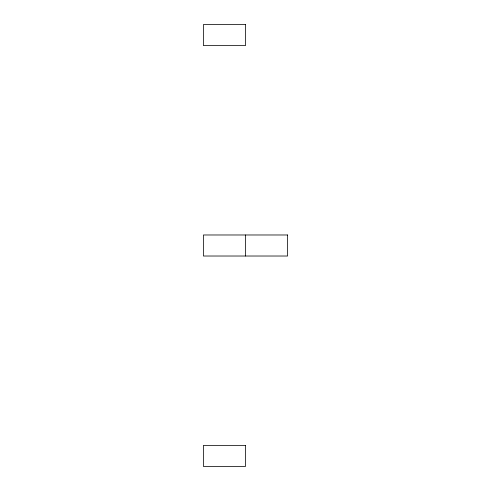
<?xml version="1.0" encoding="UTF-8"?>
<svg xmlns="http://www.w3.org/2000/svg" width="491" height="491" viewBox="0 0 491 491"><rect width="100%" height="100%" fill="white"/><g stroke="black" fill="none" stroke-linecap="round" stroke-linejoin="round"><path stroke-width="0.74" d="M245.5 234.98L245.5 256.02M245.5 24.55L203.415 24.55L203.415 45.595L245.5 45.595L245.5 24.55M287.585 234.98L203.415 234.98L203.415 256.02L287.585 256.02L287.585 234.98M245.5 445.405L203.415 445.405L203.415 466.45L245.5 466.45L245.5 445.405"/></g></svg>
